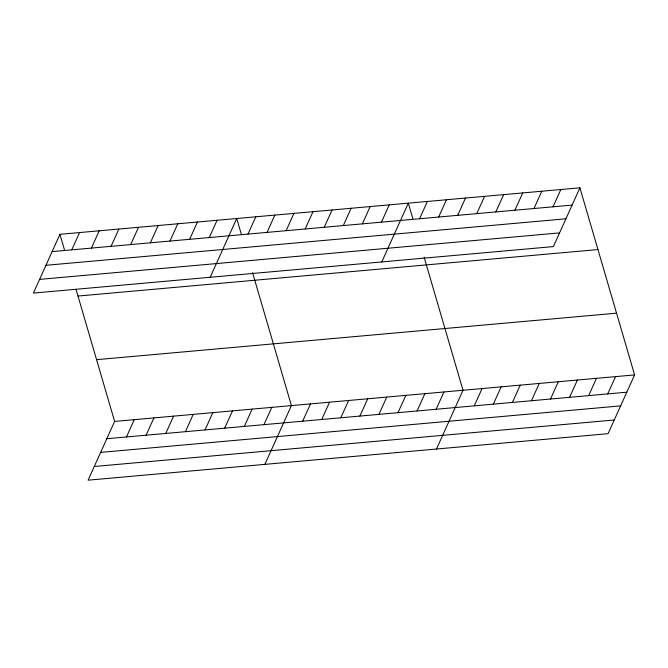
<?xml version="1.0" encoding="UTF-8"?>
<svg xmlns="http://www.w3.org/2000/svg" width="668" height="668" viewBox="0 0 668 668"><rect width="100%" height="100%" fill="white"/><g stroke="black" fill="none" stroke-linecap="round" stroke-linejoin="round"><path stroke-width="1" d="M59.936 234.318L33.4 293.085L553.38 246.584L579.908 187.817L59.936 234.318L64.445 249.749M71.768 249.849L79.575 232.556M91.416 248.095L99.223 230.802M111.055 246.333L118.862 229.049M130.703 244.58L138.51 227.287M150.342 242.826L158.149 225.534M169.989 241.064L177.797 223.78M189.628 239.311L197.436 222.018M76.01 289.302L114.62 421.416L88.093 480.183L608.064 433.682L634.6 374.915L579.908 187.817M209.276 237.549L217.083 220.265M126.461 436.955L134.268 419.663M210.195 277.27L236.722 218.503L241.24 233.942M146.108 435.194L153.916 417.909M247.987 234.092L255.794 216.799M165.748 433.44L173.555 416.147M267.05 232.389L274.857 215.096M185.395 431.678L193.202 414.394M286.113 230.677L293.92 213.393M205.034 429.925L212.841 412.632M305.184 228.974L312.991 211.689M224.682 428.171L232.489 410.878M324.247 227.27L332.054 209.977M244.321 426.409L252.128 409.125M343.31 225.567L351.118 208.274M263.969 424.656L271.776 407.363M362.382 223.864L370.189 206.571M264.879 464.377L291.415 405.61L252.521 272.536M381.445 222.16L389.252 204.867M302.679 421.191L310.478 403.906M381.787 261.923L408.315 203.164L412.832 218.595M321.742 419.487L329.549 402.194M419.579 218.745L427.386 201.46M340.805 417.784L348.613 400.491M438.642 217.042L446.449 199.749M359.877 416.08L367.676 398.788M457.705 215.338L465.512 198.045M378.94 414.377L386.747 397.084M476.777 213.635L484.584 196.342M398.003 412.665L405.81 395.381M495.84 211.923L503.647 194.638M417.066 410.962L424.873 393.677M514.903 210.22L522.71 192.935M436.137 409.259L443.944 391.966M533.974 208.516L541.781 191.223M436.471 449.03L463.007 390.262L424.105 257.188M553.037 206.813L560.844 189.52M474.263 405.852L482.071 388.559M493.335 404.14L501.142 386.856M512.398 402.437L520.205 385.152M531.461 400.733L539.268 383.44M550.532 399.03L558.339 381.737M569.595 397.326L577.403 380.034M588.658 395.623L596.466 378.33M607.73 393.911L615.537 376.627M52.129 251.602L572.1 205.109M45.95 265.296L565.921 218.795M39.579 279.391L559.559 232.898M77.981 296.058L597.96 249.556M96.576 359.676L616.556 313.175M114.62 421.416L634.6 374.915M106.822 438.709L626.793 392.208M100.634 452.395L620.614 405.894M94.272 466.498L614.243 419.997"/></g></svg>
